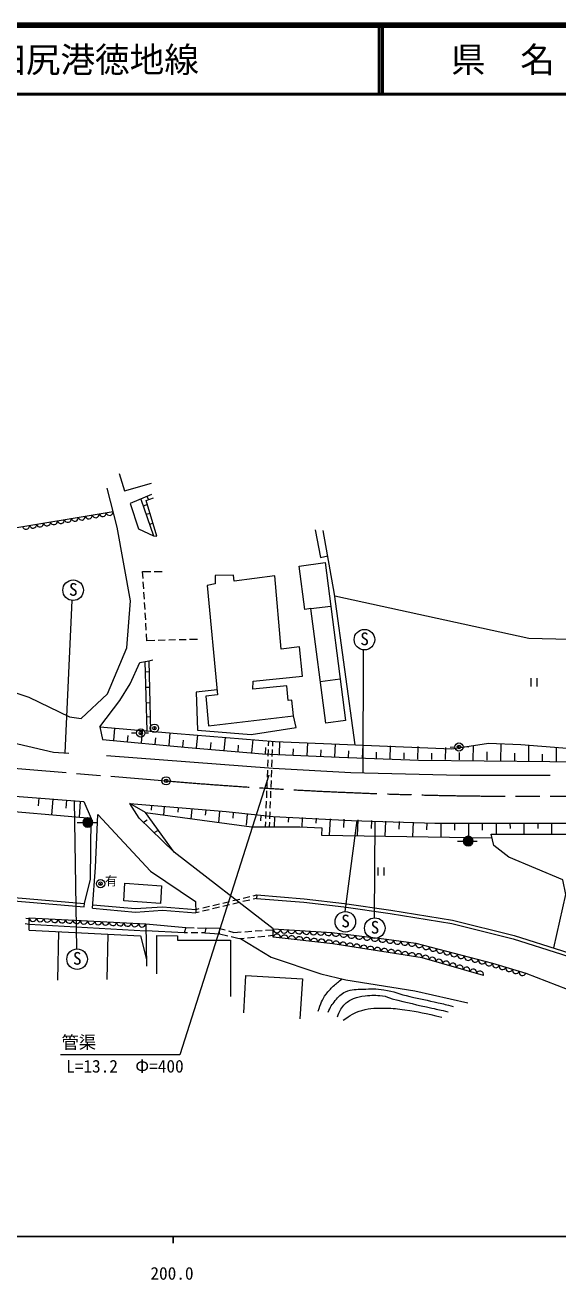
# Model space of a CAD drawing. Units: millimetres, scale not verified. Extents: x 40000 to 680000, y 20000 to 380000.
# Drawn here: x 246639 to 323564, y 198715 to 380000 of the extents above; entities that cross this region are included whole.
import ezdxf
from ezdxf.enums import TextEntityAlignment as Align

# ---------------------------------------------------------------- set-up
doc = ezdxf.new("R2010")
doc.units = ezdxf.units.MM
doc.header["$LTSCALE"] = 1000
doc.header["$PDMODE"] = 32
doc.header["$PDSIZE"] = 500
doc.linetypes.add('CHAIN', pattern=[18.5, 12, -1.5, 3.5, -1.5])
for name, color, linetype, lineweight in [('M-BGD', 7, 'Continuous', 13), ('M-BMK', 2, 'CHAIN', 13), ('M-BMK-SRVR', 3, 'Continuous', 13), ('M-STR-HTXT', 7, 'Continuous', 13), ('M-TTL', 2, 'Continuous', 140), ('M-TTL-BAND', 7, 'Continuous', 25), ('M-TTL-LINE', 7, 'Continuous', 50)]:
    doc.layers.add(name, color=color, linetype=linetype, lineweight=lineweight)
doc.layers.add('M-TTL-TXT', color=7, linetype='Continuous')
doc.styles.add('ＭＳ ゴシック', font='')
doc.styles.get('ＭＳ ゴシック').set_extended_font_data('MS Gothic')

msp = doc.modelspace()

# ---------------------------------------------------------------- hatches: boundary and pattern name
at = {"layer": 'M-BGD'}
for points in [[(256370, 264745, 0.97359), (255015, 264912, 0.01338), (255010, 264876, 0.41421), (255625, 264131, 0.41421)], [(311297, 262056, 0.97359), (309942, 262222, 0.01338), (309937, 262186, 0.41421), (310552, 261441, 0.41421)]]:
    msp.add_hatch(color=256, dxfattribs=at).paths.add_polyline_path(points)

# ---------------------------------------------------------------- linework, layer by layer
for p, q in [((264465, 311451), (264264, 311914)), ((263346, 311532), (265169, 306226)), ((264312, 310728), (263703, 310494)), ((264692, 309454), (264118, 309286)), ((265107, 308062), (264608, 307860)), ((263673, 300061), (263610, 301073)), ((263610, 301073), (264771, 301061)), ((265271, 301056), (266432, 301044)), ((263766, 298564), (263704, 299562)), ((263860, 297067), (263798, 298065)), ((252419, 274860), (253425, 296877)), ((263953, 295570), (263891, 296568)), ((287894, 295695), (290777, 296046)), ((264046, 294073), (263984, 295071)), ((264140, 292575), (264077, 293573)), ((264234, 291064), (264171, 292076)), ((265373, 291092), (264234, 291064)), ((266873, 291129), (265873, 291104)), ((268372, 291165), (267372, 291141)), ((269872, 291202), (268872, 291178)), ((271511, 291242), (270371, 291214)), ((264514, 288171), (265087, 288301)), ((295435, 271985), (295482, 289736)), ((264251, 278026), (263990, 288060)), ((264550, 286559), (264029, 286540)), ((264514, 288171), (264738, 277985)), ((289258, 285182), (292131, 285541)), ((319662, 285643), (319662, 284443)), ((320562, 284443), (320562, 285643)), ((264600, 284289), (264088, 284279)), ((264649, 282063), (264146, 282040)), ((264693, 280056), (264199, 280038)), ((259452, 276640), (259613, 278422)), ((262725, 277723), (261999, 277709)), ((263436, 276280), (263599, 278092)), ((263948, 277751), (264457, 277744)), ((267420, 275921), (267586, 277762)), ((271403, 275561), (271572, 277432)), ((261444, 276460), (261526, 277366)), ((265428, 276101), (265511, 277021)), ((269411, 275741), (269496, 276676)), ((273395, 275382), (273481, 276331)), ((275387, 275202), (275559, 277101)), ((277379, 275022), (277466, 275986)), ((279371, 274842), (279545, 276771)), ((281364, 274684), (281403, 275622)), ((281783, 276584), (281755, 275864)), ((282391, 275838), (282418, 276533)), ((283363, 274601), (283441, 276477)), ((287359, 274435), (287437, 276314)), ((291356, 274269), (291434, 276150)), ((295352, 274103), (295431, 275987)), ((299351, 274003), (299379, 275866)), ((303350, 273943), (303377, 275760)), ((307350, 273884), (307376, 275654)), ((308679, 275685), (307992, 275638)), ((309888, 275781), (310685, 275706)), ((311349, 273824), (311381, 275936)), ((315349, 273764), (315385, 276150)), ((319348, 273704), (319381, 275904)), ((323348, 273645), (323378, 275657)), ((281679, 273865), (281640, 272866)), ((281736, 275364), (281698, 274365)), ((282273, 272840), (282312, 273839)), ((282332, 274339), (282371, 275338)), ((285361, 274518), (285400, 275457)), ((289357, 274352), (289397, 275293)), ((293354, 274186), (293393, 275128)), ((297351, 274033), (297365, 274964)), ((301350, 273973), (301364, 274882)), ((305350, 273914), (305363, 274799)), ((309350, 273854), (309365, 274910)), ((313349, 273794), (313367, 274987)), ((317349, 273734), (317365, 274834)), ((321348, 273674), (321363, 274681)), ((281621, 272366), (281583, 271367)), ((282213, 271341), (282253, 272340)), ((281564, 270868), (281526, 269868)), ((282154, 269842), (282194, 270842)), ((248628, 268349), (248540, 267207)), ((281507, 269369), (281468, 268369)), ((282095, 268344), (282134, 269343)), ((250622, 268196), (250444, 265874)), ((252616, 268043), (252527, 266882)), ((253724, 267958), (254045, 246536)), ((254610, 267890), (254429, 265529)), ((264037, 266231), (261755, 267563)), ((264897, 267277), (264820, 266597)), ((266734, 267109), (266622, 265879)), ((268726, 266928), (268670, 266313)), ((270718, 266746), (270589, 265339)), ((272709, 266565), (272645, 265861)), ((281449, 267870), (281411, 266870)), ((282036, 266845), (282075, 267844)), ((255011, 264733), (254149, 264748)), ((256373, 264793), (256990, 264801)), ((263727, 264826), (264260, 265164)), ((274701, 266383), (274557, 264800)), ((276693, 266202), (276621, 265410)), ((278685, 266020), (278537, 264405)), ((280676, 265839), (280603, 265031)), ((281334, 264872), (281307, 264151)), ((281392, 266371), (281354, 265372)), ((281930, 264151), (281957, 264846)), ((281977, 265346), (282016, 266345)), ((282669, 265668), (282606, 264140)), ((284667, 265585), (284636, 264822)), ((286665, 265503), (286607, 264076)), ((288664, 265421), (288634, 264707)), ((290662, 265339), (290564, 262962)), ((292660, 265257), (292611, 264068)), ((294511, 265075), (292782, 251931)), ((294659, 265175), (294565, 262894)), ((296657, 265093), (296610, 263952)), ((297123, 264992), (297027, 251022)), ((298655, 265011), (298565, 262826)), ((300654, 264928), (300609, 263836)), ((302652, 264846), (302566, 262758)), ((304650, 264764), (304607, 263720)), ((306649, 264718), (306651, 262688)), ((308649, 264720), (308650, 263705)), ((310649, 264722), (310651, 262620)), ((312649, 264724), (312650, 263673)), ((314649, 264726), (314651, 263101)), ((316649, 264727), (316650, 263915)), ((318649, 264729), (318651, 263107)), ((320649, 264731), (320650, 263920)), ((322649, 264733), (322651, 263112)), ((265257, 263349), (265887, 263684)), ((309939, 262043), (309076, 262059)), ((311300, 262104), (311917, 262112)), ((297578, 258320), (297578, 257120)), ((298478, 257120), (298478, 258320)), ((278114, 253859), (279087, 254089)), ((280053, 253830), (279555, 253711)), ((279573, 254205), (280092, 254328)), ((280092, 254328), (280053, 253830)), ((255183, 252594), (255226, 253092)), ((271271, 252235), (271789, 252358)), ((273233, 252200), (272260, 251968)), ((272276, 252473), (273249, 252704)), ((274692, 252549), (273719, 252316)), ((273735, 252820), (274708, 253051)), ((276151, 252897), (275178, 252665)), ((275195, 253166), (276168, 253397)), ((277610, 253246), (276637, 253013)), ((276654, 253512), (277627, 253743)), ((279069, 253594), (278096, 253362)), ((246644, 250205), (247227, 250117)), ((246735, 250990), (247236, 250908)), ((247217, 249259), (247237, 251035)), ((247237, 251035), (264051, 250163)), ((271774, 251852), (271276, 251733)), ((247227, 250117), (264073, 249156)), ((251455, 249033), (251293, 242035)), ((258583, 248654), (258439, 242105)), ((264051, 250163), (264187, 244020)), ((270095, 248839), (269589, 248837)), ((269846, 249628), (271030, 249584)), ((271595, 248847), (270595, 248842)), ((271530, 249565), (272714, 249520)), ((272601, 248852), (272095, 248850)), ((274728, 248719), (275903, 248439)), ((274759, 249500), (275525, 249278)), ((276006, 249140), (276772, 248918)), ((276772, 248918), (277857, 248991)), ((278356, 249025), (279354, 249092)), ((279853, 249125), (280850, 249192)), ((280243, 248294), (281238, 248387)), ((281349, 249226), (282435, 249299)), ((281736, 248433), (282424, 248497)), ((282472, 248229), (282462, 249411)), ((276389, 248324), (277563, 248045)), ((277563, 248045), (278251, 248109)), ((278749, 248155), (279745, 248248))]:
    msp.add_line(p, q, dxfattribs=at)
for points in [[(260203, 315224), (261005, 312729), (264896, 313798)], [(131315, 295458), (140926, 296844), (165280, 297910), (188028, 295796), (199615, 294980), (239784, 285337), (247179, 282902), (253060, 280080), (254753, 279842), (258555, 283407), (261317, 290030), (261852, 296831), (259933, 307479), (258478, 313093)], [(225985, 312499), (227173, 304390), (259345, 309746)], [(264871, 312167), (261809, 310892), (262991, 307223), (265169, 306226), (265673, 306165), (264132, 311334), (265190, 311704)], [(288496, 307102), (289265, 303101), (290327, 303313)], [(294271, 276034), (291311, 297767), (289677, 306974)], [(291342, 297537), (319383, 291451), (342728, 290857), (351316, 291417)], [(257415, 278604), (257817, 276787), (270204, 275617), (280912, 274703), (291960, 274220), (303440, 273799), (322409, 273628), (341750, 273488), (355814, 274327), (369914, 275428), (389604, 277454), (409451, 280005), (437470, 283597), (449315, 285082), (456391, 286131), (474898, 288599), (494711, 291430), (513684, 294033), (528302, 296077)], [(257415, 278604), (260321, 282440), (261823, 284851), (263186, 287891), (264514, 288171)], [(257415, 278604), (268607, 277658), (282758, 276505), (308257, 275462), (313544, 276264), (318211, 276059), (327313, 275361), (336031, 274941), (347807, 275081), (356158, 275797), (361906, 275692), (371916, 276634), (382888, 277945), (393545, 279028), (404464, 280443), (413777, 281631), (424644, 283168), (433799, 284304), (439887, 285110), (439771, 283886)], [(274348, 283947), (271314, 283638), (271552, 278144), (279274, 277520), (285779, 278530), (285406, 280186)], [(231534, 279440), (250733, 274966), (252952, 274827)], [(258375, 274458), (282433, 272623), (293684, 272029), (309461, 271628), (322442, 271628)], [(282462, 249411), (268184, 260522), (263118, 265414), (261755, 267563), (275662, 266393), (282458, 265676), (293745, 265100), (305796, 264717), (329913, 264717), (350853, 265192), (365383, 266155), (383114, 267848), (400578, 269808), (415396, 271798), (438597, 274995), (440659, 275195)], [(146636, 270530), (151415, 269447), (157167, 269937), (173345, 268527), (189824, 266832), (197057, 266082), (205744, 265806), (206052, 260161), (212127, 260286), (218211, 258877), (238851, 254487), (255226, 253092)], [(205353, 265819), (206472, 267235), (209000, 267790), (216338, 271007), (231452, 269669), (255108, 267852), (256155, 265380), (225050, 268069), (220228, 268505), (210182, 267143), (205756, 265599)], [(157244, 269429), (173298, 268029), (189773, 266334), (197024, 265583), (205270, 265321), (205579, 259651), (212075, 259785), (218102, 258389), (238778, 253992), (255183, 252594)], [(255226, 253092), (256058, 256619), (256155, 265380)], [(256371, 252411), (256792, 258272), (257145, 265977), (264724, 257743), (271258, 253375), (271276, 251733)], [(268184, 260522), (264037, 266231), (279324, 264151), (281106, 264151), (286312, 264151), (289492, 264029), (289440, 262981), (314054, 262563)], [(280053, 253830), (286877, 253295), (292678, 252612), (299352, 251633), (308262, 250183), (317102, 247999), (324080, 245789), (331541, 243361), (339280, 241753), (346391, 241264), (352362, 241740), (353537, 251118), (355052, 263590)], [(280092, 254328), (286926, 253793), (292743, 253107), (299428, 252127), (308362, 250673), (317238, 248481), (324233, 246265), (331669, 243845), (339349, 242250), (346388, 241765), (351917, 242206), (353041, 251179), (354548, 263590)], [(322961, 246668), (324734, 254383), (324275, 256531), (316500, 259781), (314298, 261493), (313932, 263100), (339265, 263135), (354548, 263590)], [(318928, 243040), (324903, 240717), (339605, 236966), (355180, 237583), (365932, 239247), (381050, 239158), (385357, 240286), (412147, 256147), (426196, 264166)], [(256371, 252411), (262575, 251855), (266489, 252135), (271276, 251733)], [(256415, 252909), (262580, 252357), (266492, 252636), (271271, 252235)], [(247217, 249259), (263278, 248405), (264165, 244999)], [(264051, 250163), (269846, 249628), (269589, 248837), (264073, 249156)], [(265648, 242916), (265667, 248465), (268655, 248447), (268620, 247783), (276272, 247801), (276272, 239677)], [(282462, 249411), (290941, 248928), (298813, 247920), (303033, 247342), (314127, 244459), (318928, 243040)], [(277747, 248062), (282152, 245332), (289315, 242939), (292949, 242083), (302925, 240493), (310560, 238746)], [(312809, 242689), (303986, 245258), (291050, 247258), (282472, 248229)], [(278227, 237286), (278531, 242689), (286690, 242217), (286323, 236434)]]:
    msp.add_lwpolyline(points, dxfattribs=at)
for points in [[(289965, 302340), (292906, 279527), (290041, 279142), (287894, 295695), (287038, 295590), (286199, 301827)], [(272917, 299045), (274413, 283256), (272722, 283034), (273124, 278753), (285406, 280186), (285144, 282475), (284603, 282440), (284428, 284519), (279536, 284065), (279588, 285200), (286682, 285952), (286250, 290157), (283588, 289839), (282684, 300426), (276833, 299684), (276744, 300545), (274100, 300486), (274071, 299268)], [(261039, 256020), (266347, 255633), (266196, 253086), (260882, 253497)], [(272601, 248852), (274728, 248719), (274759, 249500), (272714, 249520)]]:
    msp.add_lwpolyline(points, close=True, dxfattribs=at)
for centre, radius in [((253574, 298354), 1485), ((295631, 291213), 1485), ((263333, 277722), 600), ((265310, 278424), 600), ((309283, 275707), 600), ((257526, 255960), 600), ((292880, 250449), 1485), ((297126, 249540), 1485), ((254144, 245054), 1485)]:
    msp.add_circle(centre, radius, dxfattribs=at)
at = {"layer": 'M-BGD', "lineweight": 25}
for centre in [(255690, 264810), (310617, 262121)]:
    msp.add_circle(centre, 683, dxfattribs=at)
at = {"layer": 'M-BGD'}
for centre, radius, start, end in [((249792, 308166), 510, 190.5422, 8.35971), ((250798, 308333), 510, 190.5422, 8.35971), ((251803, 308500), 510, 190.5422, 8.35971), ((252809, 308668), 510, 190.5422, 8.35971), ((253814, 308835), 510, 190.5422, 8.35971), ((254819, 309002), 510, 190.5422, 8.35971), ((255825, 309170), 510, 190.5422, 8.35971), ((256830, 309337), 510, 190.5422, 8.35971), ((257836, 309504), 510, 190.5422, 8.35971), ((258841, 309672), 510, 190.5422, 8.35971), ((246776, 307664), 510, 190.5422, 8.35971), ((247782, 307831), 510, 190.5422, 8.35971), ((248787, 307998), 510, 190.5422, 8.35971), ((247764, 251034), 527, 179.94983, 354.11577), ((248815, 250980), 527, 179.94983, 354.11577), ((249866, 250925), 527, 179.94983, 354.11577), ((250917, 250871), 527, 179.94983, 354.11577), ((251967, 250816), 527, 179.94983, 354.11577), ((253018, 250762), 527, 179.94983, 354.11577), ((254069, 250707), 527, 179.94983, 354.11577), ((255120, 250653), 527, 179.94983, 354.11577), ((256171, 250599), 527, 179.94983, 354.11577), ((257222, 250544), 527, 179.94983, 354.11577), ((258272, 250490), 527, 179.94983, 354.11577), ((259323, 250435), 527, 179.94983, 354.11577), ((260374, 250381), 527, 179.94983, 354.11577), ((261425, 250326), 527, 179.94983, 354.11577), ((262476, 250272), 527, 179.94983, 354.11577), ((263527, 250217), 527, 179.94983, 354.11577), ((282994, 249412), 532, 180.15984, 353.31896), ((283004, 248127), 541, 357.89678, 169.18515), ((284053, 249352), 532, 180.15984, 353.31896), ((284076, 248006), 541, 357.89678, 169.18515), ((285113, 249291), 532, 180.15984, 353.31896), ((285148, 247884), 541, 357.89678, 169.18515), ((286173, 249231), 532, 180.15984, 353.31896), ((287233, 249171), 532, 180.15984, 353.31896), ((288293, 249110), 532, 180.15984, 353.31896), ((289353, 249050), 532, 180.15984, 353.31896), ((290412, 248989), 532, 180.15984, 353.31896), ((291512, 248926), 571, 179.88464, 345.53404), ((292637, 248783), 571, 179.88464, 345.53404), ((293761, 248639), 571, 179.88464, 345.53404), ((294886, 248495), 571, 179.88464, 345.53404), ((286220, 247763), 541, 357.89678, 169.18515), ((287293, 247642), 541, 357.89678, 169.18515), ((288365, 247520), 541, 357.89678, 169.18515), ((289437, 247399), 541, 357.89678, 169.18515), ((290509, 247278), 541, 357.89678, 169.18515), ((291547, 247177), 504, 351.6049, 170.81796), ((292542, 247023), 504, 351.6049, 170.81796), ((293537, 246870), 504, 351.6049, 170.81796), ((294532, 246716), 504, 351.6049, 170.81796), ((295527, 246562), 504, 351.6049, 170.81796), ((296010, 248351), 571, 179.88464, 345.53404), ((296522, 246408), 504, 351.6049, 170.81796), ((297135, 248207), 571, 179.88464, 345.53404), ((297517, 246254), 504, 351.6049, 170.81796), ((298260, 248063), 571, 179.88464, 345.53404), ((298512, 246100), 504, 351.6049, 170.81796), ((299345, 247881), 534, 175.78887, 348.59612), ((300400, 247737), 534, 175.78887, 348.59612), ((301455, 247592), 534, 175.78887, 348.59612), ((302510, 247447), 534, 175.78887, 348.59612), ((303542, 247232), 522, 167.79402, 343.07445), ((304551, 246970), 522, 167.79402, 343.07445), ((305560, 246707), 522, 167.79402, 343.07445), ((306568, 246445), 522, 167.79402, 343.07445), ((299507, 245947), 504, 351.6049, 170.81796), ((300503, 245793), 504, 351.6049, 170.81796), ((301498, 245639), 504, 351.6049, 170.81796), ((302493, 245485), 504, 351.6049, 170.81796), ((303488, 245331), 504, 351.6049, 170.81796), ((304473, 245105), 511, 344.96199, 162.5786), ((305453, 244819), 511, 344.96199, 162.5786), ((306434, 244534), 511, 344.96199, 162.5786), ((307414, 244249), 511, 344.96199, 162.5786), ((307577, 246183), 522, 167.79402, 343.07445), ((308585, 245921), 522, 167.79402, 343.07445), ((309594, 245659), 522, 167.79402, 343.07445), ((310602, 245397), 522, 167.79402, 343.07445), ((311611, 245135), 522, 167.79402, 343.07445), ((312619, 244873), 522, 167.79402, 343.07445), ((308394, 243963), 511, 344.96199, 162.5786), ((309375, 243678), 511, 344.96199, 162.5786), ((310355, 243393), 511, 344.96199, 162.5786), ((311335, 243107), 511, 344.96199, 162.5786), ((312316, 242822), 511, 344.96199, 162.5786), ((313628, 244611), 522, 167.79402, 343.07445), ((314607, 244318), 501, 163.61044, 343.46604), ((315567, 244034), 501, 163.61044, 343.46604), ((316528, 243750), 501, 163.61044, 343.46604), ((317488, 243467), 501, 163.61044, 343.46604), ((318448, 243183), 501, 163.61044, 343.46604)]:
    msp.add_arc(centre, radius, start, end, dxfattribs=at)
for points, knots in [([(288928, 237522), (289347, 238675), (289455, 239148), (290102, 240003), (290464, 240481), (290702, 240722), (291133, 241139), (291603, 241593), (291799, 241736), (292422, 242207)], [0, 0, 0, 0, 1, 1, 1, 2, 2, 2, 3, 3, 3, 3]), ([(290382, 237382), (290763, 238169), (290912, 238476), (291413, 239060), (291914, 239644), (292210, 240027), (292915, 240335), (293820, 240730), (294427, 240672), (295414, 240719), (296600, 240777), (297279, 240813), (298454, 240632), (299939, 240403), (300713, 240002), (302175, 239654), (303765, 239275), (304671, 239132), (306263, 238763), (307124, 238563), (307399, 238499), (308465, 238238)], [0, 0, 0, 0, 1, 1, 1, 2, 2, 2, 3, 3, 3, 4, 4, 4, 5, 5, 5, 6, 6, 6, 7, 7, 7, 7]), ([(291762, 236736), (292041, 237499), (292159, 237871), (292671, 238413), (293125, 238895), (293458, 239115), (294068, 239374), (294681, 239634), (295068, 239672), (295728, 239758), (296696, 239885), (297254, 239846), (298226, 239758), (298800, 239707), (299083, 239484), (299641, 239341), (301871, 238769), (303127, 238474), (305375, 237974), (306298, 237769), (306592, 237702), (307739, 237460)], [0, 0, 0, 0, 1, 1, 1, 2, 2, 2, 3, 3, 3, 4, 4, 4, 5, 5, 5, 6, 6, 6, 7, 7, 7, 7]), ([(292551, 236237), (293644, 236993), (294119, 237291), (295254, 237655), (296551, 238072), (297365, 237958), (298727, 237984), (299800, 238005), (300396, 237849), (301461, 237717), (303567, 237455), (304286, 237246), (306795, 236679)], [0, 0, 0, 0, 1, 1, 1, 2, 2, 2, 3, 3, 3, 4, 4, 4, 4])]:
    msp.add_open_spline(points, degree=3, knots=knots, dxfattribs=at)
for p in [(263333, 277722), (265310, 278424), (309283, 275707), (257526, 255960)]:
    msp.add_point(p, dxfattribs=at)
at = {"layer": 'M-BMK'}
msp.add_line((166832, 279035), (267001, 270817), dxfattribs=at)
msp.add_arc((319326, 883166), 614580, 265.11596, 274.40394, dxfattribs=at)
at = {"layer": 'M-BMK-SRVR'}
msp.add_circle((267001, 270817), 600, dxfattribs=at)
msp.add_point((267001, 270817), dxfattribs=at)
at = {"layer": 'M-STR-HTXT'}
msp.add_lwpolyline([(281846, 271638), (268971, 231247), (251762, 231247)], dxfattribs=at)
at = {"layer": 'M-TTL'}
msp.add_line((680000, 380000), (40000, 380000), dxfattribs=at)
at = {"layer": 'M-TTL-BAND'}
for p, q in [((40000, 205000), (579000, 205000)), ((268000, 205000), (268000, 204000))]:
    msp.add_line(p, q, dxfattribs=at)
at = {"layer": 'M-TTL-LINE'}
for p, q in [((297750, 380000), (297750, 370000)), ((298250, 380000), (298250, 370000)), ((40000, 370000), (680000, 370000))]:
    msp.add_line(p, q, dxfattribs=at)

# ---------------------------------------------------------------- texts
at = {"layer": 'M-BGD', "style": 'ＭＳ ゴシック'}
for s, height, p in [('S', 1833, (253598, 297002)), ('S', 1833, (295655, 289861)), ('有', 1320, (259060, 255302)), ('S', 1833, (292905, 249097)), ('S', 1833, (297150, 248188)), ('S', 1833, (254168, 243702))]:
    msp.add_text(s, height=height, dxfattribs=at).set_placement(p, align=Align.BOTTOM_CENTER)
at = {"layer": 'M-STR-HTXT', "style": 'ＭＳ ゴシック'}
for s, p in [('管渠', (254395, 231567)), ('L=13.2\u3000Φ=400', (261048, 228121))]:
    msp.add_text(s, height=1833, dxfattribs=at).set_placement(p, align=Align.BOTTOM_CENTER)
at = {"layer": 'M-TTL-BAND', "style": 'ＭＳ ゴシック'}
msp.add_text('200.0', height=1833, dxfattribs=at).set_placement((267844, 198195), align=Align.BOTTOM_CENTER)
at = {"layer": 'M-TTL-TXT', "style": 'ＭＳ ゴシック'}
msp.add_text('一般県道三田尻港徳地線', height=3666, dxfattribs=at).set_placement((216734, 375000), align=Align.MIDDLE_LEFT)
msp.add_text('県\u3000名', height=3666, dxfattribs=at).set_placement((315625, 375000), align=Align.MIDDLE_CENTER)

doc.saveas('drawing.dxf')
